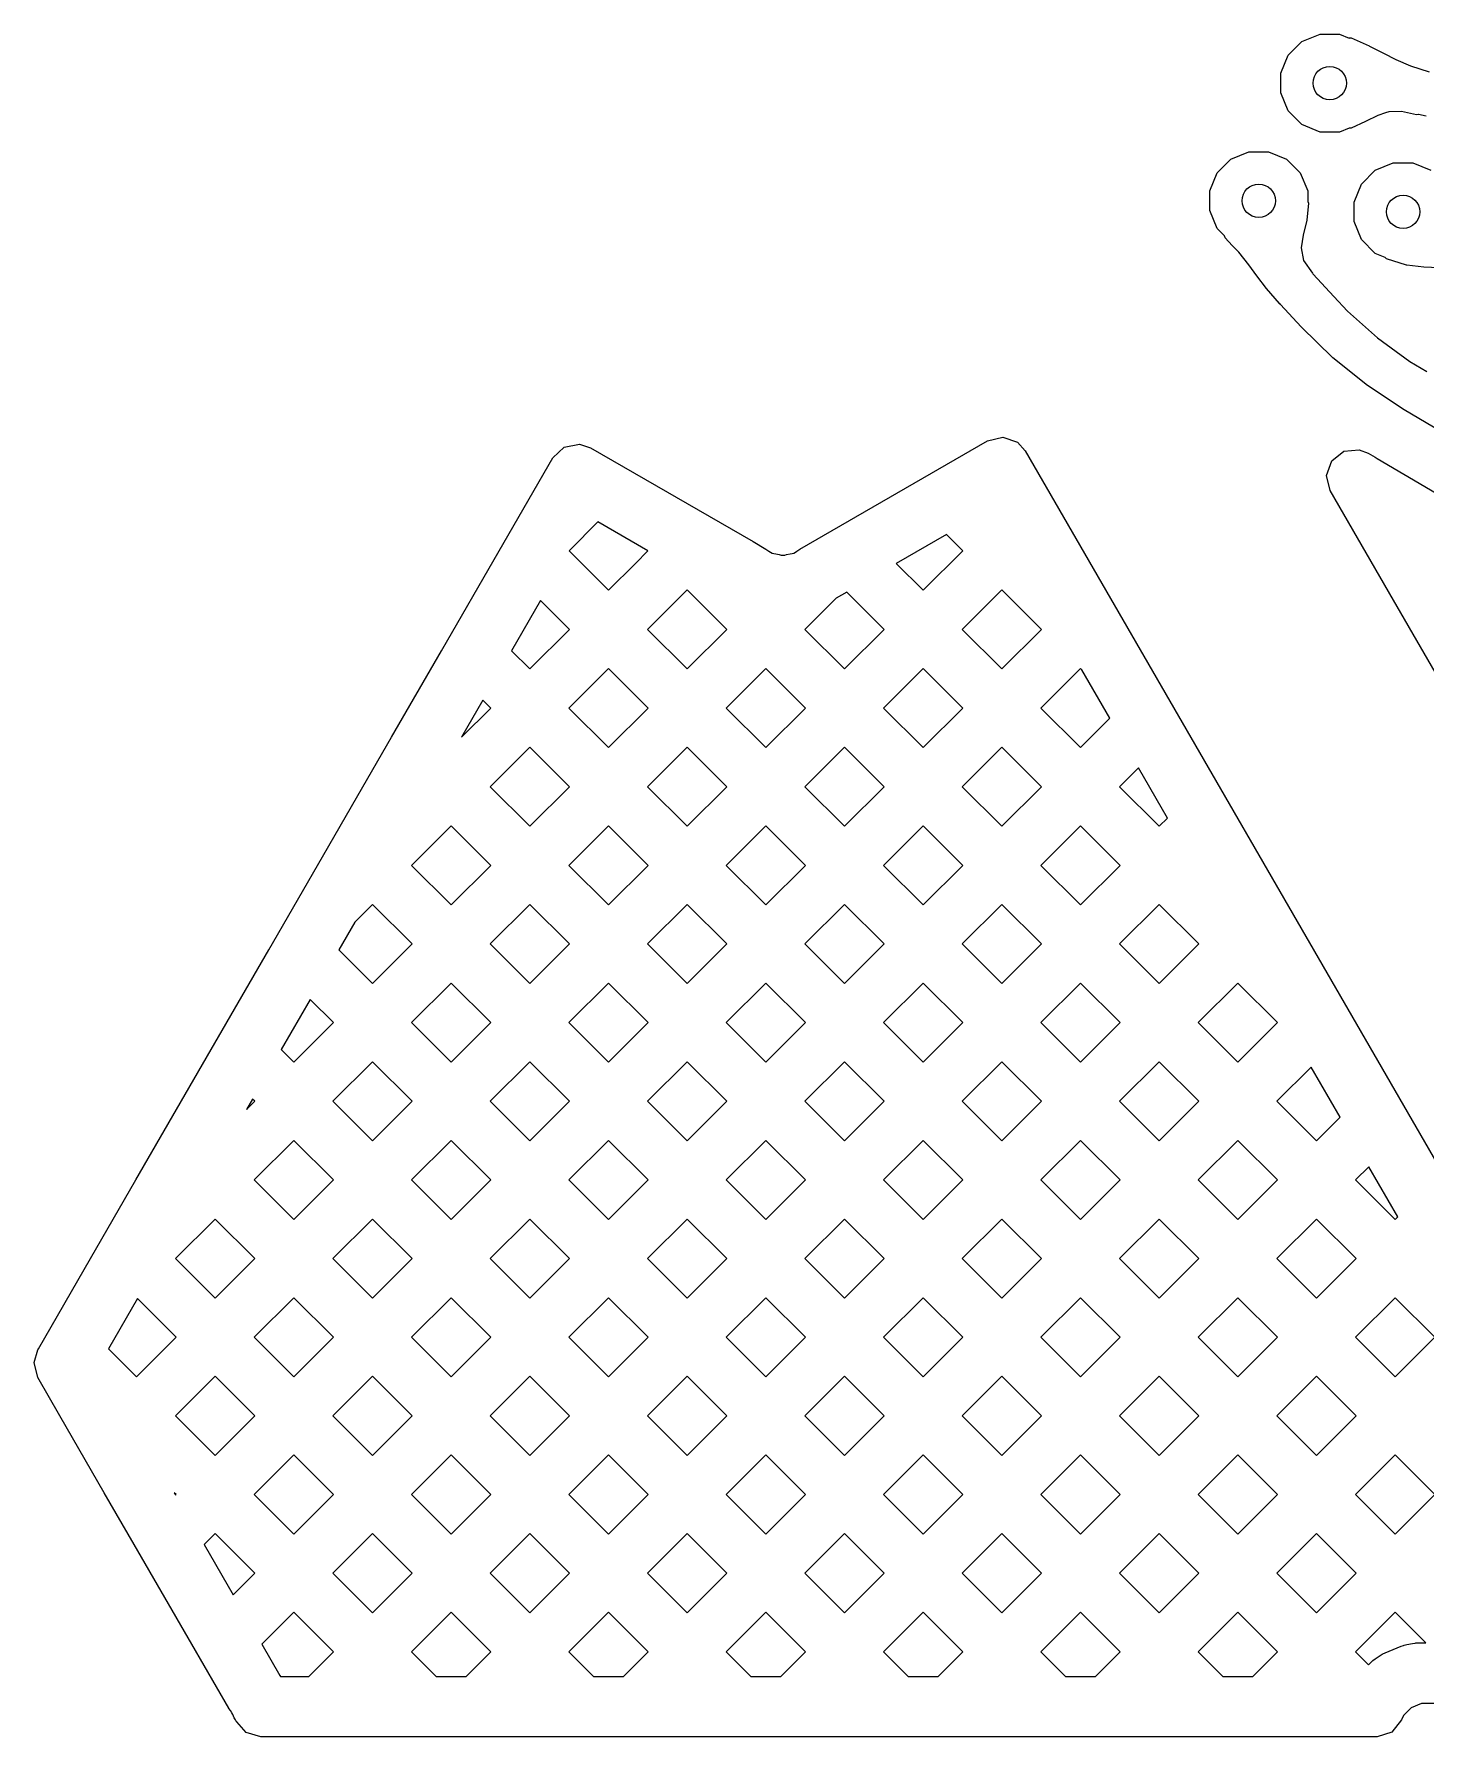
# Model space of a CAD drawing. Extents: x 121.6 to 197.9, y -113.4 to -69.2.
# Drawn here: x 164.68 to 170.94, y -86.3 to -78.63 of the extents above; entities that cross this region are included whole.
import ezdxf

# ---------------------------------------------------------------- set-up
doc = ezdxf.new("R2010")
doc.units = 0
doc.layers.add('BLACK', color=7, linetype='CONTINUOUS')

msp = doc.modelspace()

# ---------------------------------------------------------------- linework, layer by layer
at = {"layer": 'BLACK', "linetype": 'CONTINUOUS'}
for p, q in [((170.322919, -78.724997), (170.384997, -78.662919)), ((170.384997, -78.662919), (170.466105, -78.629323)), ((170.466105, -78.629323), (170.553895, -78.629323)), ((170.553895, -78.629323), (170.597355, -78.647325)), ((170.597355, -78.647325), (170.59784, -78.646845)), ((170.59784, -78.646845), (170.606795, -78.646885)), ((170.606795, -78.646885), (170.606974, -78.646962)), ((170.606974, -78.646962), (170.688082, -78.683039)), ((170.688082, -78.683039), (170.688599, -78.683285)), ((170.688599, -78.683285), (170.752507, -78.715655)), ((170.289323, -78.806105), (170.322919, -78.724997)), ((170.752507, -78.715655), (170.752518, -78.715668)), ((170.752518, -78.715668), (170.752522, -78.715663)), ((170.752522, -78.715663), (170.807892, -78.743809)), ((170.807892, -78.743809), (170.873703, -78.771752)), ((170.873703, -78.771752), (170.958425, -78.80005)), ((170.289323, -78.893895), (170.289323, -78.806105)), ((170.322919, -78.975003), (170.289323, -78.893895)), ((170.384997, -79.037081), (170.322919, -78.975003)), ((170.726919, -78.995823), (170.671265, -79.023203)), ((170.760604, -78.984718), (170.726919, -78.995823)), ((170.776698, -78.979412), (170.760604, -78.984718)), ((170.833761, -78.977887), (170.776698, -78.979412)), ((170.833764, -78.977887), (170.833761, -78.977887)), ((170.900783, -78.992757), (170.833764, -78.977887)), ((170.908845, -78.991647), (170.900783, -78.992757)), ((170.909005, -78.99145), (170.908845, -78.991647)), ((170.944012, -78.999161), (170.909005, -78.99145)), ((170.466105, -79.070677), (170.384997, -79.037081)), ((170.553895, -79.070677), (170.466105, -79.070677)), ((170.597565, -79.052588), (170.553895, -79.070677)), ((170.59817, -79.053147), (170.597565, -79.052588)), ((170.607118, -79.052793), (170.59817, -79.053147)), ((170.671, -79.023329), (170.607118, -79.052793)), ((170.671265, -79.023203), (170.671, -79.023329)), ((170.064997, -79.192919), (170.146105, -79.159323)), ((170.146105, -79.159323), (170.233895, -79.159323)), ((170.233895, -79.159323), (170.315003, -79.192919)), ((170.002919, -79.254997), (170.064997, -79.192919)), ((170.315003, -79.192919), (170.377081, -79.254997)), ((170.714997, -79.242919), (170.796105, -79.209323)), ((170.796105, -79.209323), (170.883895, -79.209323)), ((170.883895, -79.209323), (170.965003, -79.242919)), ((169.969323, -79.336105), (170.002919, -79.254997)), ((170.377081, -79.254997), (170.410677, -79.336105)), ((170.619323, -79.386105), (170.652919, -79.304997)), ((170.652919, -79.304997), (170.714997, -79.242919)), ((169.969323, -79.423895), (169.969323, -79.336105)), ((170.410677, -79.336105), (170.410677, -79.384062)), ((170.410677, -79.384062), (170.41381, -79.391696)), ((170.619323, -79.473895), (170.619323, -79.386105)), ((170.002919, -79.505003), (169.969323, -79.423895)), ((170.406551, -79.46681), (170.406287, -79.468389)), ((170.413755, -79.392791), (170.406551, -79.46681)), ((170.41381, -79.391696), (170.413755, -79.392791)), ((170.035891, -79.537975), (170.002919, -79.505003)), ((170.035471, -79.538955), (170.035891, -79.537975)), ((170.038646, -79.547326), (170.035471, -79.538955)), ((170.390365, -79.535197), (170.380881, -79.592529)), ((170.406287, -79.468389), (170.390365, -79.535197)), ((170.652919, -79.555003), (170.619323, -79.473895)), ((170.070635, -79.581307), (170.038646, -79.547326)), ((170.100033, -79.612535), (170.070635, -79.581307)), ((170.145124, -79.668286), (170.100033, -79.612535)), ((170.380881, -79.592529), (170.392226, -79.649337)), ((170.714997, -79.617081), (170.652919, -79.555003)), ((170.759117, -79.635356), (170.714997, -79.617081)), ((170.145124, -79.668287), (170.145124, -79.668286)), ((170.181643, -79.718396), (170.145124, -79.668287)), ((170.392226, -79.649337), (170.392228, -79.649341)), ((170.392228, -79.649341), (170.432744, -79.707035)), ((170.759169, -79.635937), (170.759117, -79.635356)), ((170.766034, -79.641687), (170.759169, -79.635937)), ((170.855127, -79.669686), (170.766034, -79.641687)), ((170.857282, -79.670145), (170.855127, -79.669686)), ((170.933532, -79.679023), (170.857282, -79.670145)), ((170.934277, -79.679086), (170.933532, -79.679023)), ((171.002344, -79.682628), (170.934277, -79.679086)), ((170.181819, -79.718632), (170.181643, -79.718396)), ((170.22529, -79.775226), (170.181819, -79.718632)), ((170.432744, -79.707035), (170.433341, -79.709711)), ((170.433341, -79.709711), (170.434779, -79.711261)), ((170.434779, -79.711261), (170.52828, -79.811955)), ((170.225768, -79.775808), (170.22529, -79.775226)), ((170.284115, -79.842416), (170.225768, -79.775808)), ((170.284342, -79.842668), (170.284115, -79.842416)), ((170.284685, -79.842825), (170.284342, -79.842668)), ((170.288177, -79.847296), (170.284685, -79.842825)), ((170.288216, -79.847347), (170.288177, -79.847296)), ((170.288216, -79.847348), (170.288216, -79.847347)), ((170.288217, -79.847348), (170.288216, -79.847348)), ((170.288219, -79.847351), (170.288217, -79.847348)), ((170.38172, -79.948044), (170.288219, -79.847351)), ((170.52828, -79.811955), (170.528368, -79.812071)), ((170.528368, -79.812071), (170.589579, -79.878026)), ((170.589579, -79.878026), (170.724345, -79.997742)), ((170.381712, -79.948057), (170.381722, -79.948047)), ((170.524154, -80.087388), (170.381712, -79.948057)), ((170.381722, -79.948047), (170.38172, -79.948044)), ((170.724345, -79.997742), (170.869972, -80.10398)), ((170.679303, -80.212414), (170.524154, -80.087388)), ((170.869972, -80.10398), (170.947559, -80.149846)), ((170.845729, -80.321982), (170.679303, -80.212414)), ((170.845729, -80.321983), (170.845729, -80.321982)), ((170.845731, -80.321983), (170.845729, -80.321983)), ((172.31644, -81.192061), (170.845731, -80.321983)), ((168.12428, -80.948992), (168.969419, -80.46105)), ((168.969419, -80.46105), (169.037315, -80.444579)), ((169.037315, -80.444579), (169.103342, -80.467432)), ((166.769373, -80.957774), (167.011449, -80.538486)), ((167.011449, -80.538486), (167.062015, -80.490272)), ((167.062015, -80.490272), (167.130622, -80.477049)), ((167.130622, -80.477049), (167.180831, -80.493099)), ((167.180831, -80.493099), (167.912941, -80.915783)), ((169.103342, -80.467432), (169.138802, -80.506439)), ((169.138802, -80.506439), (171.478482, -84.558883)), ((170.518673, -80.551468), (170.573594, -80.508277)), ((170.573594, -80.508277), (170.643147, -80.501636)), ((170.643147, -80.501636), (170.682782, -80.516652)), ((170.682782, -80.516652), (170.714775, -80.535565)), ((170.714775, -80.535565), (170.714809, -80.535585)), ((170.714809, -80.535585), (170.723597, -80.540784)), ((170.723597, -80.540784), (170.723599, -80.540784)), ((170.723599, -80.540784), (171.597336, -81.05769)), ((170.49582, -80.617495), (170.518673, -80.551468)), ((170.512292, -80.685393), (170.49582, -80.617495)), ((170.797338, -81.179107), (170.512292, -80.685393)), ((167.21341, -80.827142), (167.087098, -80.953454)), ((167.439349, -80.957587), (167.21341, -80.827142)), ((167.912941, -80.915783), (167.970452, -80.948987)), ((168.783739, -80.883484), (168.557801, -81.013929)), ((168.857116, -80.956861), (168.783739, -80.883484)), ((166.510036, -81.406958), (166.769373, -80.957774)), ((167.087098, -80.953454), (167.084604, -80.957774)), ((167.084604, -80.957774), (167.261883, -81.135053)), ((167.383007, -81.013929), (167.439349, -80.957587)), ((167.970452, -80.948987), (167.983939, -80.957998)), ((167.983939, -80.957998), (167.990776, -80.963245)), ((167.990776, -80.963245), (167.990778, -80.963245)), ((167.990778, -80.963245), (167.998302, -80.966956)), ((167.998302, -80.966956), (168.006236, -80.969649)), ((168.006236, -80.969649), (168.006238, -80.969649)), ((168.006238, -80.969649), (168.00624, -80.96965)), ((168.00624, -80.96965), (168.014774, -80.970773)), ((168.014774, -80.970773), (168.030688, -80.973939)), ((168.030688, -80.973939), (168.039002, -80.976167)), ((168.039002, -80.976167), (168.039006, -80.976166)), ((168.039006, -80.976166), (168.047375, -80.976715)), ((168.047375, -80.976715), (168.055735, -80.976167)), ((168.055735, -80.976167), (168.055736, -80.976166)), ((168.055736, -80.976166), (168.05574, -80.976167)), ((168.05574, -80.976167), (168.06406, -80.973937)), ((168.06406, -80.973937), (168.079965, -80.970773)), ((168.079965, -80.970773), (168.088502, -80.96965)), ((168.088502, -80.96965), (168.088504, -80.969649)), ((168.088504, -80.969649), (168.096441, -80.966955)), ((168.096441, -80.966955), (168.103959, -80.963246)), ((168.103959, -80.963246), (168.103966, -80.963245)), ((168.103966, -80.963245), (168.110805, -80.957995)), ((168.110805, -80.957995), (168.12428, -80.948992)), ((168.678925, -81.135053), (168.857116, -80.956861)), ((167.261883, -81.135053), (167.383007, -81.013929)), ((168.557801, -81.013929), (168.678925, -81.135053)), ((167.616144, -81.132931), (167.437952, -81.311122)), ((167.794334, -81.311121), (167.616144, -81.132931)), ((168.334555, -81.142821), (168.287752, -81.169842)), ((168.502856, -81.311122), (168.334555, -81.142821)), ((169.033186, -81.132931), (168.854994, -81.311122)), ((169.211377, -81.311122), (169.033186, -81.132931)), ((166.955713, -81.181021), (166.825268, -81.406958)), ((167.085814, -81.311122), (166.955713, -81.181021)), ((168.287752, -81.169842), (168.146473, -81.311121)), ((171.056675, -81.628291), (170.797338, -81.179107)), ((166.907623, -81.489313), (167.085814, -81.311122)), ((167.437952, -81.311122), (167.616144, -81.489313)), ((167.616144, -81.489313), (167.794335, -81.311122)), ((167.794335, -81.311122), (167.794334, -81.311121)), ((168.146473, -81.311121), (168.324665, -81.489313)), ((168.324665, -81.489313), (168.502856, -81.311122)), ((168.854994, -81.311122), (169.033186, -81.489313)), ((169.033186, -81.489313), (169.211377, -81.311122)), ((166.285038, -81.796666), (166.510036, -81.406958)), ((166.825268, -81.406958), (166.907623, -81.489313)), ((167.261883, -81.487191), (167.083691, -81.665382)), ((167.440074, -81.665382), (167.261883, -81.487191)), ((167.970404, -81.487191), (167.792212, -81.665382)), ((168.148595, -81.665382), (167.970404, -81.487191)), ((168.678925, -81.487191), (168.500733, -81.665382)), ((168.857116, -81.665382), (168.678925, -81.487191)), ((169.387446, -81.487191), (169.209254, -81.665382)), ((169.393029, -81.492774), (169.387446, -81.487191)), ((169.519386, -81.711632), (169.393029, -81.492774)), ((166.696376, -81.630205), (166.60027, -81.796666)), ((166.60027, -81.796666), (166.731553, -81.665382)), ((166.731553, -81.665382), (166.696376, -81.630205)), ((167.083691, -81.665382), (167.261883, -81.843574)), ((167.261883, -81.843574), (167.440074, -81.665382)), ((167.792212, -81.665382), (167.970404, -81.843574)), ((167.970404, -81.843574), (168.148595, -81.665382)), ((168.500733, -81.665382), (168.678925, -81.843574)), ((168.678925, -81.843574), (168.857116, -81.665382)), ((169.209254, -81.665382), (169.387445, -81.843573)), ((169.387445, -81.843573), (169.519386, -81.711632)), ((166.156302, -82.019643), (166.285038, -81.796666)), ((166.907623, -81.841452), (166.729431, -82.019643)), ((167.085814, -82.019643), (166.907623, -81.841452)), ((167.616144, -81.841452), (167.437952, -82.019643)), ((167.794335, -82.019643), (167.616144, -81.841452)), ((168.324665, -81.841452), (168.146473, -82.019643)), ((168.502856, -82.019643), (168.324665, -81.841452)), ((169.033186, -81.841452), (168.854994, -82.019643)), ((169.211376, -82.019642), (169.033186, -81.841452)), ((169.648278, -81.934879), (169.563515, -82.019642)), ((169.778723, -82.160816), (169.648278, -81.934879)), ((165.95177, -82.373903), (166.156302, -82.019643)), ((166.729431, -82.019643), (166.907623, -82.197834)), ((166.907623, -82.197834), (167.085814, -82.019643)), ((167.437952, -82.019643), (167.616144, -82.197834)), ((167.616144, -82.197834), (167.794335, -82.019643)), ((168.146473, -82.019643), (168.324665, -82.197834)), ((168.324665, -82.197834), (168.502856, -82.019643)), ((168.854994, -82.019643), (169.033186, -82.197834)), ((169.033186, -82.197834), (169.211377, -82.019643)), ((169.211377, -82.019643), (169.211376, -82.019642)), ((169.563515, -82.019642), (169.741706, -82.197833)), ((166.553362, -82.195712), (166.37517, -82.373903)), ((166.731553, -82.373903), (166.553362, -82.195712)), ((167.261883, -82.195712), (167.083691, -82.373903)), ((167.440074, -82.373903), (167.261883, -82.195712)), ((167.970404, -82.195712), (167.792212, -82.373903)), ((168.148595, -82.373903), (167.970404, -82.195712)), ((168.678925, -82.195712), (168.500733, -82.373903)), ((168.857116, -82.373903), (168.678925, -82.195712)), ((169.387446, -82.195712), (169.209254, -82.373903)), ((169.565637, -82.373903), (169.387446, -82.195712)), ((169.741706, -82.197833), (169.778723, -82.160816)), ((165.732026, -82.754511), (165.95177, -82.373903)), ((166.37517, -82.373903), (166.553362, -82.552095)), ((166.553362, -82.552095), (166.731553, -82.373903)), ((167.083691, -82.373903), (167.261883, -82.552095)), ((167.261883, -82.552095), (167.440074, -82.373903)), ((167.792212, -82.373903), (167.970404, -82.552095)), ((167.970404, -82.552095), (168.148595, -82.373903)), ((168.500733, -82.373903), (168.678925, -82.552095)), ((168.678925, -82.552095), (168.857116, -82.373903)), ((169.209254, -82.373903), (169.387446, -82.552095)), ((169.387446, -82.552095), (169.565637, -82.373903)), ((166.199101, -82.549972), (166.11924, -82.629833)), ((166.377293, -82.728164), (166.199101, -82.549972)), ((166.907623, -82.549973), (166.729431, -82.728164)), ((167.085814, -82.728164), (166.907623, -82.549973)), ((167.616144, -82.549973), (167.437952, -82.728164)), ((167.794335, -82.728164), (167.616144, -82.549973)), ((168.324665, -82.549973), (168.146473, -82.728164)), ((168.502856, -82.728164), (168.324665, -82.549973)), ((169.033186, -82.549973), (168.854994, -82.728164)), ((169.211377, -82.728164), (169.033186, -82.549973)), ((169.741707, -82.549973), (169.563515, -82.728164)), ((169.919898, -82.728164), (169.741707, -82.549973)), ((166.11924, -82.629833), (166.047258, -82.754511)), ((165.472689, -83.203696), (165.732026, -82.754511)), ((166.047258, -82.754511), (166.199102, -82.906355)), ((166.199102, -82.906355), (166.377293, -82.728164)), ((166.729431, -82.728164), (166.907623, -82.906355)), ((166.907623, -82.906355), (167.085814, -82.728164)), ((167.437952, -82.728164), (167.616144, -82.906355)), ((167.616144, -82.906355), (167.794335, -82.728164)), ((168.146473, -82.728164), (168.324665, -82.906355)), ((168.324665, -82.906355), (168.502856, -82.728164)), ((168.854994, -82.728164), (169.033186, -82.906355)), ((169.033186, -82.906355), (169.211377, -82.728164)), ((169.563515, -82.728164), (169.741707, -82.906355)), ((169.741707, -82.906355), (169.919898, -82.728164)), ((166.553362, -82.904233), (166.37517, -83.082424)), ((166.731553, -83.082424), (166.553362, -82.904233)), ((167.261883, -82.904233), (167.083691, -83.082424)), ((167.440074, -83.082424), (167.261883, -82.904233)), ((167.970404, -82.904233), (167.792212, -83.082424)), ((168.148595, -83.082424), (167.970404, -82.904233)), ((168.678925, -82.904233), (168.500733, -83.082424)), ((168.857116, -83.082424), (168.678925, -82.904233)), ((169.387446, -82.904233), (169.209254, -83.082424)), ((169.565637, -83.082424), (169.387446, -82.904233)), ((170.095967, -82.904233), (169.917775, -83.082424)), ((170.274158, -83.082424), (170.095967, -82.904233)), ((165.918366, -82.977758), (165.787921, -83.203696)), ((166.023032, -83.082424), (165.918366, -82.977758)), ((165.844841, -83.260616), (166.023032, -83.082424)), ((166.37517, -83.082424), (166.553362, -83.260616)), ((166.553362, -83.260616), (166.731553, -83.082424)), ((167.083691, -83.082424), (167.261883, -83.260616)), ((167.261883, -83.260616), (167.440074, -83.082424)), ((167.792212, -83.082424), (167.970404, -83.260616)), ((167.970404, -83.260616), (168.148595, -83.082424)), ((168.500733, -83.082424), (168.678925, -83.260616)), ((168.678925, -83.260616), (168.857116, -83.082424)), ((169.209254, -83.082424), (169.387446, -83.260616)), ((169.387446, -83.260616), (169.565637, -83.082424)), ((169.917775, -83.082424), (170.095967, -83.260616)), ((170.095967, -83.260616), (170.274158, -83.082424)), ((165.31718, -83.473046), (165.472689, -83.203696)), ((165.787921, -83.203696), (165.844841, -83.260616)), ((166.199102, -83.258494), (166.02091, -83.436685)), ((166.377293, -83.436685), (166.199102, -83.258494)), ((166.907623, -83.258494), (166.729431, -83.436685)), ((167.085814, -83.436685), (166.907623, -83.258494)), ((167.616144, -83.258494), (167.437952, -83.436685)), ((167.794335, -83.436685), (167.616144, -83.258494)), ((168.324665, -83.258494), (168.146473, -83.436685)), ((168.502856, -83.436685), (168.324665, -83.258494)), ((169.033186, -83.258494), (168.854994, -83.436685)), ((169.211377, -83.436685), (169.033186, -83.258494)), ((169.741707, -83.258494), (169.563515, -83.436685)), ((169.919898, -83.436685), (169.741707, -83.258494)), ((170.426289, -83.282432), (170.272036, -83.436685)), ((170.556733, -83.508368), (170.426289, -83.282432)), ((165.659029, -83.426942), (165.632411, -83.473046)), ((165.632411, -83.473046), (165.668772, -83.436685)), ((165.668772, -83.436685), (165.659029, -83.426942)), ((166.02091, -83.436685), (166.199102, -83.614876)), ((166.199102, -83.614876), (166.377293, -83.436685)), ((166.729431, -83.436685), (166.907623, -83.614876)), ((166.907623, -83.614876), (167.085814, -83.436685)), ((167.437952, -83.436685), (167.616144, -83.614876)), ((167.616144, -83.614876), (167.794335, -83.436685)), ((168.146473, -83.436685), (168.324665, -83.614876)), ((168.324665, -83.614876), (168.502856, -83.436685)), ((168.854994, -83.436685), (169.033186, -83.614876)), ((169.033186, -83.614876), (169.211377, -83.436685)), ((169.563515, -83.436685), (169.741707, -83.614876)), ((169.741707, -83.614876), (169.919898, -83.436685)), ((170.272036, -83.436685), (170.450227, -83.614876)), ((165.133641, -83.790945), (165.31718, -83.473046)), ((170.450227, -83.614876), (170.556733, -83.508368)), ((165.844841, -83.612754), (165.666649, -83.790945)), ((166.023032, -83.790945), (165.844841, -83.612754)), ((166.553362, -83.612754), (166.37517, -83.790945)), ((166.731553, -83.790945), (166.553362, -83.612754)), ((167.261883, -83.612754), (167.083691, -83.790945)), ((167.440074, -83.790945), (167.261883, -83.612754)), ((167.970404, -83.612754), (167.792212, -83.790945)), ((168.148595, -83.790945), (167.970404, -83.612754)), ((168.678925, -83.612754), (168.500733, -83.790945)), ((168.857116, -83.790945), (168.678925, -83.612754)), ((169.387446, -83.612754), (169.209254, -83.790945)), ((169.565637, -83.790945), (169.387446, -83.612754)), ((170.095967, -83.612754), (169.917775, -83.790945)), ((170.274158, -83.790945), (170.095967, -83.612754)), ((170.685626, -83.731616), (170.626297, -83.790946)), ((170.81607, -83.957552), (170.685626, -83.731616)), ((164.929108, -84.145206), (165.133641, -83.790945)), ((165.666649, -83.790945), (165.844841, -83.969137)), ((165.844841, -83.969137), (166.023032, -83.790945)), ((166.37517, -83.790945), (166.553362, -83.969137)), ((166.553362, -83.969137), (166.731553, -83.790945)), ((167.083691, -83.790945), (167.261883, -83.969137)), ((167.261883, -83.969137), (167.440074, -83.790945)), ((167.792212, -83.790945), (167.970404, -83.969137)), ((167.970404, -83.969137), (168.148595, -83.790945)), ((168.500733, -83.790945), (168.678925, -83.969137)), ((168.678925, -83.969137), (168.857116, -83.790945)), ((169.209254, -83.790945), (169.387446, -83.969137)), ((169.387446, -83.969137), (169.565637, -83.790945)), ((169.917775, -83.790945), (170.095967, -83.969137)), ((170.095967, -83.969137), (170.274157, -83.790946)), ((170.274157, -83.790946), (170.274158, -83.790945)), ((170.626297, -83.790946), (170.804487, -83.969136)), ((165.490581, -83.967015), (165.312389, -84.145206)), ((165.668772, -84.145206), (165.490581, -83.967015)), ((166.199102, -83.967015), (166.02091, -84.145206)), ((166.377293, -84.145206), (166.199102, -83.967015)), ((166.907623, -83.967015), (166.729431, -84.145206)), ((167.085814, -84.145206), (166.907623, -83.967015)), ((167.616144, -83.967015), (167.437952, -84.145206)), ((167.794335, -84.145206), (167.616144, -83.967015)), ((168.324665, -83.967015), (168.146473, -84.145206)), ((168.502856, -84.145206), (168.324665, -83.967015)), ((169.033186, -83.967015), (168.854994, -84.145206)), ((169.211377, -84.145206), (169.033186, -83.967015)), ((169.741707, -83.967015), (169.563515, -84.145206)), ((169.919898, -84.145206), (169.741707, -83.967015)), ((170.450228, -83.967015), (170.272036, -84.145206)), ((170.628419, -84.145206), (170.450228, -83.967015)), ((170.804487, -83.969136), (170.81607, -83.957552)), ((164.69468, -84.551248), (164.929108, -84.145206)), ((165.312389, -84.145206), (165.490581, -84.323397)), ((165.490581, -84.323397), (165.668772, -84.145206)), ((166.02091, -84.145206), (166.199102, -84.323397)), ((166.199102, -84.323397), (166.377293, -84.145206)), ((166.729431, -84.145206), (166.907623, -84.323397)), ((166.907623, -84.323397), (167.085814, -84.145206)), ((167.437952, -84.145206), (167.616144, -84.323397)), ((167.616144, -84.323397), (167.794335, -84.145206)), ((168.146473, -84.145206), (168.324665, -84.323397)), ((168.324665, -84.323397), (168.502856, -84.145206)), ((168.854994, -84.145206), (169.033186, -84.323397)), ((169.033186, -84.323397), (169.211377, -84.145206)), ((169.563515, -84.145206), (169.741707, -84.323397)), ((169.741707, -84.323397), (169.919898, -84.145206)), ((170.272036, -84.145206), (170.450228, -84.323397)), ((170.450228, -84.323397), (170.628419, -84.145206)), ((165.140355, -84.32531), (165.00991, -84.551248)), ((165.314511, -84.499466), (165.140355, -84.32531)), ((165.844841, -84.321275), (165.666649, -84.499466)), ((166.023032, -84.499466), (165.844841, -84.321275)), ((166.553362, -84.321275), (166.37517, -84.499466)), ((166.731553, -84.499466), (166.553362, -84.321275)), ((167.261883, -84.321275), (167.083691, -84.499466)), ((167.440074, -84.499466), (167.261883, -84.321275)), ((167.970404, -84.321275), (167.792212, -84.499466)), ((168.148595, -84.499466), (167.970404, -84.321275)), ((168.678925, -84.321275), (168.500733, -84.499466)), ((168.857116, -84.499466), (168.678925, -84.321275)), ((169.387446, -84.321275), (169.209254, -84.499466)), ((169.565637, -84.499466), (169.387446, -84.321275)), ((170.095967, -84.321275), (169.917775, -84.499466)), ((170.274158, -84.499466), (170.095967, -84.321275)), ((170.804488, -84.321275), (170.626296, -84.499466)), ((170.982679, -84.499466), (170.804488, -84.321275)), ((165.13632, -84.677658), (165.314511, -84.499466)), ((165.666649, -84.499466), (165.844841, -84.677658)), ((165.844841, -84.677658), (166.023032, -84.499466)), ((166.37517, -84.499466), (166.553362, -84.677658)), ((166.553362, -84.677658), (166.731553, -84.499466)), ((167.083691, -84.499466), (167.261883, -84.677658)), ((167.261883, -84.677658), (167.440074, -84.499466)), ((167.792212, -84.499466), (167.970404, -84.677658)), ((167.970404, -84.677658), (168.148595, -84.499466)), ((168.500733, -84.499466), (168.678925, -84.677658)), ((168.678925, -84.677658), (168.857116, -84.499466)), ((169.209254, -84.499466), (169.387446, -84.677658)), ((169.387446, -84.677658), (169.565637, -84.499466)), ((169.917775, -84.499466), (170.095967, -84.677658)), ((170.095967, -84.677658), (170.274158, -84.499466)), ((170.626296, -84.499466), (170.804488, -84.677658)), ((170.804488, -84.677658), (170.982679, -84.499466)), ((164.675046, -84.612823), (164.691517, -84.556727)), ((164.691517, -84.556727), (164.69468, -84.551248)), ((165.00991, -84.551248), (165.13632, -84.677658)), ((164.691518, -84.680722), (164.675046, -84.612823)), ((164.791402, -84.853727), (164.691518, -84.680722)), ((165.490581, -84.675536), (165.312389, -84.853727)), ((165.668772, -84.853727), (165.490581, -84.675536)), ((166.199102, -84.675536), (166.02091, -84.853727)), ((166.377293, -84.853727), (166.199102, -84.675536)), ((166.907623, -84.675536), (166.729431, -84.853727)), ((167.085814, -84.853727), (166.907623, -84.675536)), ((167.616144, -84.675536), (167.437952, -84.853727)), ((167.794335, -84.853727), (167.616144, -84.675536)), ((168.324665, -84.675536), (168.146473, -84.853727)), ((168.502856, -84.853727), (168.324665, -84.675536)), ((169.033186, -84.675536), (168.854994, -84.853727)), ((169.211377, -84.853727), (169.033186, -84.675536)), ((169.741707, -84.675536), (169.563515, -84.853727)), ((169.919898, -84.853727), (169.741707, -84.675536)), ((170.450228, -84.675536), (170.272036, -84.853727)), ((170.628419, -84.853727), (170.450228, -84.675536)), ((164.991367, -85.200076), (164.791402, -84.853727)), ((165.312389, -84.853727), (165.490581, -85.031918)), ((165.490581, -85.031918), (165.668772, -84.853727)), ((166.02091, -84.853727), (166.199102, -85.031918)), ((166.199102, -85.031918), (166.377293, -84.853727)), ((166.729431, -84.853727), (166.907623, -85.031918)), ((166.907623, -85.031918), (167.085814, -84.853727)), ((167.437952, -84.853727), (167.616144, -85.031918)), ((167.616144, -85.031918), (167.794335, -84.853727)), ((168.146473, -84.853727), (168.324665, -85.031918)), ((168.324665, -85.031918), (168.502856, -84.853727)), ((168.854994, -84.853727), (169.033186, -85.031918)), ((169.033186, -85.031918), (169.211377, -84.853727)), ((169.563515, -84.853727), (169.741707, -85.031918)), ((169.741707, -85.031918), (169.919898, -84.853727)), ((170.272036, -84.853727), (170.450228, -85.031918)), ((170.450228, -85.031918), (170.628419, -84.853727)), ((165.844841, -85.029796), (165.666649, -85.207987)), ((166.023032, -85.207987), (165.844841, -85.029796)), ((166.553362, -85.029796), (166.37517, -85.207987)), ((166.731553, -85.207987), (166.553362, -85.029796)), ((167.261883, -85.029796), (167.083691, -85.207987)), ((167.440074, -85.207987), (167.261883, -85.029796)), ((167.970404, -85.029796), (167.792212, -85.207987)), ((168.148595, -85.207987), (167.970404, -85.029796)), ((168.678925, -85.029796), (168.500733, -85.207987)), ((168.857116, -85.207987), (168.678925, -85.029796)), ((169.387446, -85.029796), (169.209254, -85.207987)), ((169.565637, -85.207987), (169.387446, -85.029796)), ((170.095967, -85.029796), (169.917775, -85.207987)), ((170.274158, -85.207987), (170.095967, -85.029796)), ((170.804488, -85.029796), (170.626296, -85.207987)), ((170.982679, -85.207987), (170.804488, -85.029796)), ((165.12605, -85.433354), (164.991367, -85.200076)), ((165.3066, -85.200076), (165.312391, -85.210106)), ((165.314511, -85.207987), (165.3066, -85.200076)), ((165.312391, -85.210106), (165.314511, -85.207987)), ((165.666649, -85.207987), (165.844841, -85.386179)), ((165.844841, -85.386179), (166.023032, -85.207987)), ((166.37517, -85.207987), (166.553362, -85.386179)), ((166.553362, -85.386179), (166.731553, -85.207987)), ((167.083691, -85.207987), (167.261883, -85.386179)), ((167.261883, -85.386179), (167.440074, -85.207987)), ((167.792212, -85.207987), (167.970404, -85.386179)), ((167.970404, -85.386179), (168.148595, -85.207987)), ((168.500733, -85.207987), (168.678925, -85.386179)), ((168.678925, -85.386179), (168.857116, -85.207987)), ((169.209254, -85.207987), (169.387446, -85.386179)), ((169.387446, -85.386179), (169.565637, -85.207987)), ((169.917775, -85.207987), (170.095967, -85.386179)), ((170.095967, -85.386179), (170.274158, -85.207987)), ((170.626296, -85.207987), (170.804488, -85.386179)), ((170.804488, -85.386179), (170.982679, -85.207987)), ((165.385386, -85.882537), (165.12605, -85.433354)), ((165.49058, -85.384056), (165.441283, -85.433354)), ((165.441283, -85.433354), (165.571728, -85.659291)), ((165.668772, -85.562248), (165.49058, -85.384056)), ((166.199102, -85.384057), (166.02091, -85.562248)), ((166.377293, -85.562248), (166.199102, -85.384057)), ((166.907623, -85.384057), (166.729431, -85.562248)), ((167.085814, -85.562248), (166.907623, -85.384057)), ((167.616144, -85.384057), (167.437952, -85.562248)), ((167.794335, -85.562248), (167.616144, -85.384057)), ((168.324665, -85.384057), (168.146473, -85.562248)), ((168.502856, -85.562248), (168.324665, -85.384057)), ((169.033186, -85.384057), (168.854994, -85.562248)), ((169.211377, -85.562248), (169.033186, -85.384057)), ((169.741707, -85.384057), (169.563515, -85.562248)), ((169.919898, -85.562248), (169.741707, -85.384057)), ((170.450228, -85.384057), (170.272036, -85.562248)), ((170.628419, -85.562248), (170.450228, -85.384057)), ((165.571728, -85.659291), (165.668772, -85.562248)), ((166.02091, -85.562248), (166.199102, -85.740439)), ((166.199102, -85.740439), (166.377293, -85.562248)), ((166.729431, -85.562248), (166.907623, -85.740439)), ((166.907623, -85.740439), (167.085814, -85.562248)), ((167.437952, -85.562248), (167.616144, -85.740439)), ((167.616144, -85.740439), (167.794335, -85.562248)), ((168.146473, -85.562248), (168.324665, -85.740439)), ((168.324665, -85.740439), (168.502856, -85.562248)), ((168.854994, -85.562248), (169.033186, -85.740439)), ((169.033186, -85.740439), (169.211377, -85.562248)), ((169.563515, -85.562248), (169.741707, -85.740439)), ((169.741707, -85.740439), (169.919898, -85.562248)), ((170.272036, -85.562248), (170.450228, -85.740439)), ((170.450228, -85.740439), (170.628419, -85.562248)), ((165.844841, -85.738317), (165.70062, -85.882537)), ((166.023032, -85.916508), (165.844841, -85.738317)), ((166.553362, -85.738317), (166.37517, -85.916508)), ((166.731553, -85.916508), (166.553362, -85.738317)), ((167.261883, -85.738317), (167.083691, -85.916508)), ((167.440074, -85.916508), (167.261883, -85.738317)), ((167.970404, -85.738317), (167.792212, -85.916508)), ((168.148595, -85.916508), (167.970404, -85.738317)), ((168.678925, -85.738317), (168.500733, -85.916508)), ((168.857116, -85.916508), (168.678925, -85.738317)), ((169.387446, -85.738317), (169.209254, -85.916508)), ((169.565637, -85.916508), (169.387446, -85.738317)), ((170.095967, -85.738317), (169.917775, -85.916508)), ((170.274158, -85.916508), (170.095967, -85.738317)), ((170.804488, -85.738317), (170.626296, -85.916508)), ((170.94225, -85.876079), (170.804488, -85.738317)), ((165.551846, -86.170853), (165.385386, -85.882537)), ((165.70062, -85.882537), (165.782153, -86.023757)), ((170.759943, -85.92111), (170.830906, -85.891716)), ((170.830906, -85.891716), (170.842357, -85.887618)), ((170.842357, -85.887618), (170.844707, -85.886905)), ((170.844707, -85.886905), (170.856519, -85.883946)), ((170.856519, -85.883946), (170.882884, -85.878702)), ((170.882884, -85.878702), (170.89491, -85.876918)), ((170.89491, -85.876918), (170.897355, -85.876677)), ((170.897355, -85.876677), (170.909519, -85.876079)), ((170.909519, -85.876079), (170.94225, -85.876079)), ((165.912541, -86.027), (166.023032, -85.916508)), ((166.37517, -85.916508), (166.485662, -86.027)), ((166.621062, -86.027), (166.731553, -85.916508)), ((167.083691, -85.916508), (167.194183, -86.027)), ((167.329583, -86.027), (167.440074, -85.916508)), ((167.792212, -85.916508), (167.902704, -86.027)), ((168.038104, -86.027), (168.148595, -85.916508)), ((168.500733, -85.916508), (168.611225, -86.027)), ((168.746625, -86.027), (168.857116, -85.916508)), ((169.209254, -85.916508), (169.319746, -86.027)), ((169.455146, -86.027), (169.565637, -85.916508)), ((169.917775, -85.916508), (170.028267, -86.027)), ((170.163667, -86.027), (170.274158, -85.916508)), ((170.626296, -85.916508), (170.684364, -85.974576)), ((170.684364, -85.974576), (170.693299, -85.965641)), ((170.693299, -85.965641), (170.702329, -85.957457)), ((170.702329, -85.957457), (170.704228, -85.955899)), ((170.704228, -85.955899), (170.713987, -85.948663)), ((170.713987, -85.948663), (170.736338, -85.933728)), ((170.736338, -85.933728), (170.746767, -85.927476)), ((170.746767, -85.927476), (170.748933, -85.926318)), ((170.748933, -85.926318), (170.759943, -85.92111)), ((165.782153, -86.023757), (165.784558, -86.027)), ((165.784558, -86.027), (165.912541, -86.027)), ((166.485662, -86.027), (166.621062, -86.027)), ((167.194183, -86.027), (167.329583, -86.027)), ((167.902704, -86.027), (168.038104, -86.027)), ((168.611225, -86.027), (168.746625, -86.027)), ((169.319746, -86.027), (169.455146, -86.027)), ((170.028267, -86.027), (170.163667, -86.027)), ((165.552259, -86.171568), (165.551846, -86.170853)), ((165.559801, -86.181397), (165.552259, -86.171568)), ((165.55961, -86.181526), (165.559801, -86.181397)), ((165.566393, -86.191676), (165.55961, -86.181526)), ((165.569687, -86.19963), (165.566393, -86.191676)), ((165.576865, -86.214185), (165.569687, -86.19963)), ((165.582231, -86.223479), (165.576865, -86.214185)), ((170.84153, -86.203488), (170.833261, -86.223453)), ((170.876833, -86.168185), (170.84153, -86.203488)), ((170.922958, -86.149079), (170.876833, -86.168185)), ((171.803873, -86.149079), (170.922958, -86.149079)), ((165.583832, -86.227511), (165.582231, -86.223479)), ((165.586011, -86.230026), (165.583832, -86.227511)), ((165.587277, -86.232218), (165.586011, -86.230026)), ((165.587699, -86.231974), (165.587277, -86.232218)), ((165.629587, -86.280315), (165.587699, -86.231974)), ((165.696626, -86.3), (165.629587, -86.280315)), ((170.78942, -86.277856), (170.723126, -86.299921)), ((170.833261, -86.223453), (170.78942, -86.277856)), ((170.7187, -86.3), (165.696626, -86.3)), ((170.723126, -86.299921), (170.7187, -86.3))]:
    msp.add_line(p, q, dxfattribs=at)
at = {"layer": 'BLACK'}
for centre in [(170.51, -78.85), (170.19, -79.38), (170.84, -79.43)]:
    msp.add_circle(centre, 0.075, dxfattribs=at)

doc.saveas('drawing.dxf')
